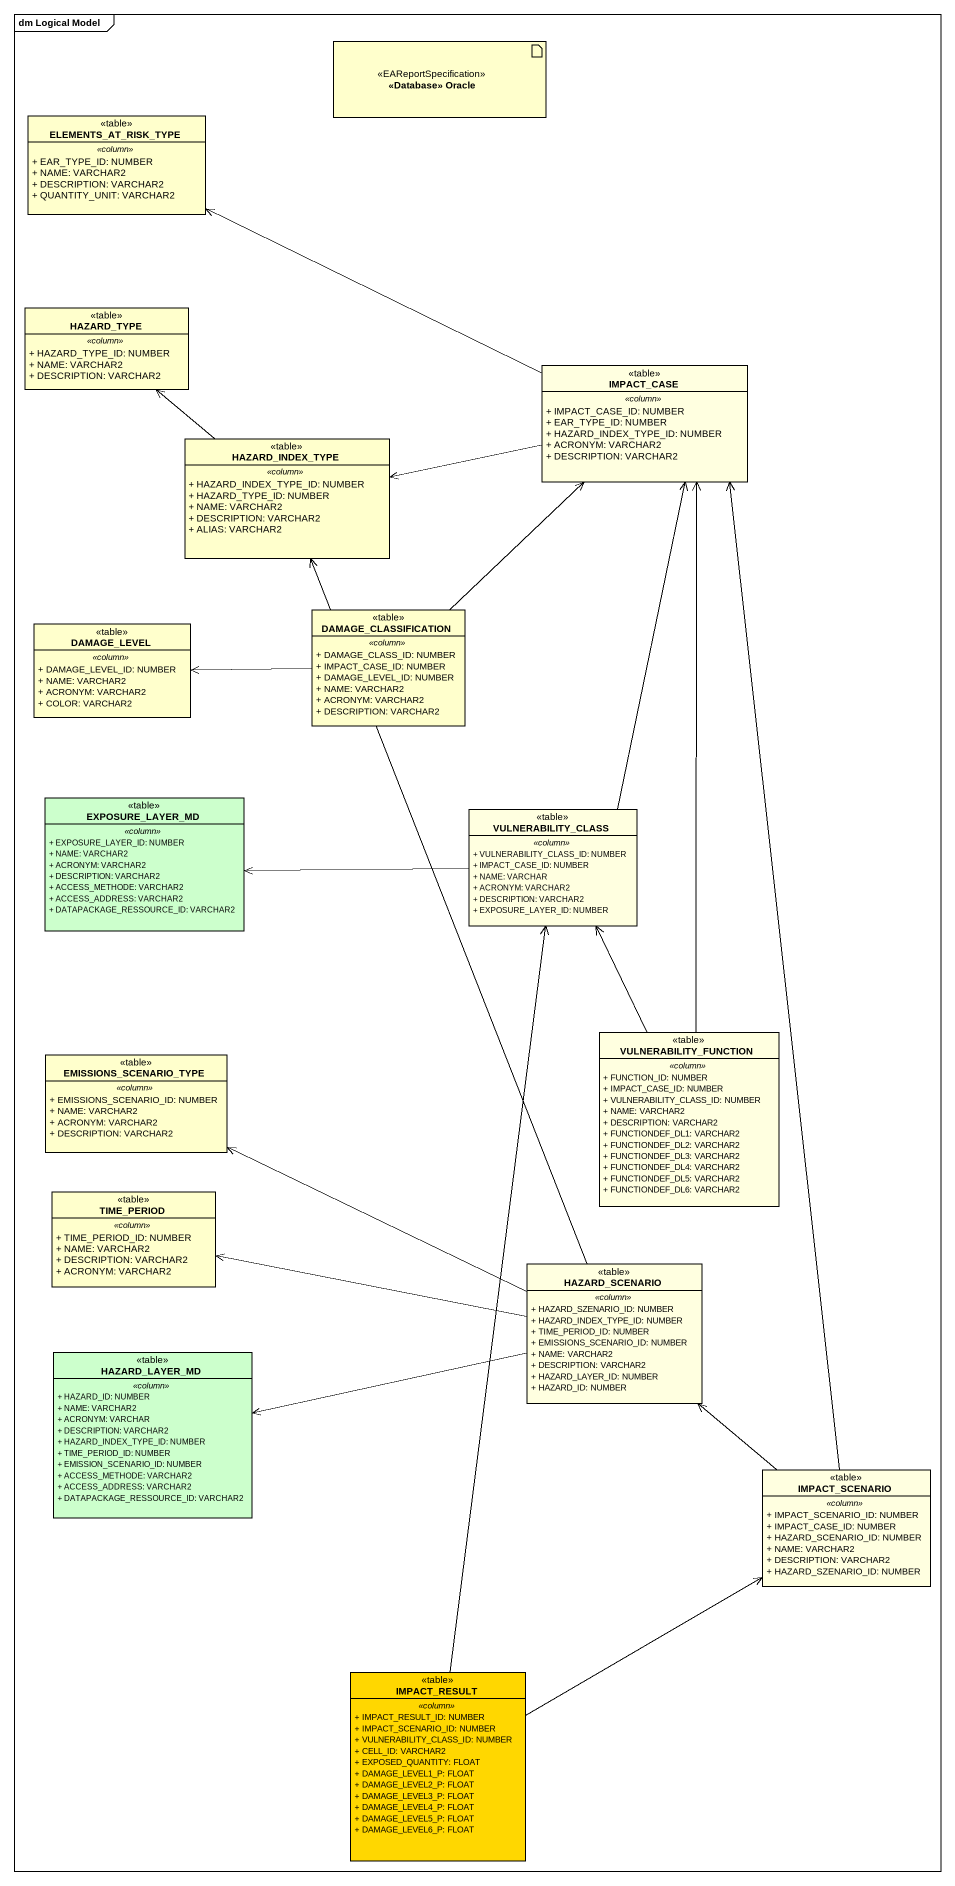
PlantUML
@startuml
mainframe dm Logical Model
allowmixing
hide circle
hide empty members
skinparam classAttributeIconSize 0
artifact "<<Database>> Oracle" as Database_Oracle <<EAReportSpecification>>
class ELEMENTS_AT_RISK_TYPE <<table>> {
  .. <<column>> ..
  + EAR_TYPE_ID: NUMBER
  + NAME: VARCHAR2
  + DESCRIPTION: VARCHAR2
  + QUANTITY_UNIT: VARCHAR2
}
class HAZARD_TYPE <<table>> {
  .. <<column>> ..
  + HAZARD_TYPE_ID: NUMBER
  + NAME: VARCHAR2
  + DESCRIPTION: VARCHAR2
}
class IMPACT_CASE <<table>> #FFFFE0 {
  .. <<column>> ..
  + IMPACT_CASE_ID: NUMBER
  + EAR_TYPE_ID: NUMBER
  + HAZARD_INDEX_TYPE_ID: NUMBER
  + ACRONYM: VARCHAR2
  + DESCRIPTION: VARCHAR2
}
class HAZARD_INDEX_TYPE <<table>> {
  .. <<column>> ..
  + HAZARD_INDEX_TYPE_ID: NUMBER
  + HAZARD_TYPE_ID: NUMBER
  + NAME: VARCHAR2
  + DESCRIPTION: VARCHAR2
  + ALIAS: VARCHAR2
}
class DAMAGE_LEVEL <<table>> {
  .. <<column>> ..
  + DAMAGE_LEVEL_ID: NUMBER
  + NAME: VARCHAR2
  + ACRONYM: VARCHAR2
  + COLOR: VARCHAR2
}
class DAMAGE_CLASSIFICATION <<table>> {
  .. <<column>> ..
  + DAMAGE_CLASS_ID: NUMBER
  + IMPACT_CASE_ID: NUMBER
  + DAMAGE_LEVEL_ID: NUMBER
  + NAME: VARCHAR2
  + ACRONYM: VARCHAR2
  + DESCRIPTION: VARCHAR2
}
class EXPOSURE_LAYER_MD <<table>> #CCFFCC {
  .. <<column>> ..
  + EXPOSURE_LAYER_ID: NUMBER
  + NAME: VARCHAR2
  + ACRONYM: VARCHAR2
  + DESCRIPTION: VARCHAR2
  + ACCESS_METHODE: VARCHAR2
  + ACCESS_ADDRESS: VARCHAR2
  + DATAPACKAGE_RESSOURCE_ID: VARCHAR2
}
class VULNERABILITY_CLASS <<table>> #FFFFE0 {
  .. <<column>> ..
  + VULNERABILITY_CLASS_ID: NUMBER
  + IMPACT_CASE_ID: NUMBER
  + NAME: VARCHAR
  + ACRONYM: VARCHAR2
  + DESCRIPTION: VARCHAR2
  + EXPOSURE_LAYER_ID: NUMBER
}
class VULNERABILITY_FUNCTION <<table>> #FFFFE0 {
  .. <<column>> ..
  + FUNCTION_ID: NUMBER
  + IMPACT_CASE_ID: NUMBER
  + VULNERABILITY_CLASS_ID: NUMBER
  + NAME: VARCHAR2
  + DESCRIPTION: VARCHAR2
  + FUNCTIONDEF_DL1: VARCHAR2
  + FUNCTIONDEF_DL2: VARCHAR2
  + FUNCTIONDEF_DL3: VARCHAR2
  + FUNCTIONDEF_DL4: VARCHAR2
  + FUNCTIONDEF_DL5: VARCHAR2
  + FUNCTIONDEF_DL6: VARCHAR2
}
class EMISSIONS_SCENARIO_TYPE <<table>> {
  .. <<column>> ..
  + EMISSIONS_SCENARIO_ID: NUMBER
  + NAME: VARCHAR2
  + ACRONYM: VARCHAR2
  + DESCRIPTION: VARCHAR2
}
class TIME_PERIOD <<table>> {
  .. <<column>> ..
  + TIME_PERIOD_ID: NUMBER
  + NAME: VARCHAR2
  + DESCRIPTION: VARCHAR2
  + ACRONYM: VARCHAR2
}
class HAZARD_SCENARIO <<table>> #FFFFE0 {
  .. <<column>> ..
  + HAZARD_SZENARIO_ID: NUMBER
  + HAZARD_INDEX_TYPE_ID: NUMBER
  + TIME_PERIOD_ID: NUMBER
  + EMISSIONS_SCENARIO_ID: NUMBER
  + NAME: VARCHAR2
  + DESCRIPTION: VARCHAR2
  + HAZARD_LAYER_ID: NUMBER
  + HAZARD_ID: NUMBER
}
class HAZARD_LAYER_MD <<table>> #CCFFCC {
  .. <<column>> ..
  + HAZARD_ID: NUMBER
  + NAME: VARCHAR2
  + ACRONYM: VARCHAR
  + DESCRIPTION: VARCHAR2
  + HAZARD_INDEX_TYPE_ID: NUMBER
  + TIME_PERIOD_ID: NUMBER
  + EMISSION_SCENARIO_ID: NUMBER
  + ACCESS_METHODE: VARCHAR2
  + ACCESS_ADDRESS: VARCHAR2
  + DATAPACKAGE_RESSOURCE_ID: VARCHAR2
}
class IMPACT_SCENARIO <<table>> #FFFFE0 {
  .. <<column>> ..
  + IMPACT_SCENARIO_ID: NUMBER
  + IMPACT_CASE_ID: NUMBER
  + HAZARD_SCENARIO_ID: NUMBER
  + NAME: VARCHAR2
  + DESCRIPTION: VARCHAR2
  + HAZARD_SZENARIO_ID: NUMBER
}
class IMPACT_RESULT <<table>> #FFD700 {
  .. <<column>> ..
  + IMPACT_RESULT_ID: NUMBER
  + IMPACT_SCENARIO_ID: NUMBER
  + VULNERABILITY_CLASS_ID: NUMBER
  + CELL_ID: VARCHAR2
  + EXPOSED_QUANTITY: FLOAT
  + DAMAGE_LEVEL1_P: FLOAT
  + DAMAGE_LEVEL2_P: FLOAT
  + DAMAGE_LEVEL3_P: FLOAT
  + DAMAGE_LEVEL4_P: FLOAT
  + DAMAGE_LEVEL5_P: FLOAT
  + DAMAGE_LEVEL6_P: FLOAT
}
IMPACT_CASE -left-> ELEMENTS_AT_RISK_TYPE
IMPACT_CASE -left-> HAZARD_INDEX_TYPE
HAZARD_INDEX_TYPE -up-> HAZARD_TYPE
DAMAGE_CLASSIFICATION -up-> IMPACT_CASE
DAMAGE_CLASSIFICATION -left-> DAMAGE_LEVEL
VULNERABILITY_CLASS -up-> IMPACT_CASE
VULNERABILITY_CLASS -left-> EXPOSURE_LAYER_MD
VULNERABILITY_FUNCTION -up-> IMPACT_CASE
VULNERABILITY_FUNCTION -up-> VULNERABILITY_CLASS
HAZARD_SCENARIO -up-> HAZARD_INDEX_TYPE
HAZARD_SCENARIO -left-> EMISSIONS_SCENARIO_TYPE
HAZARD_SCENARIO -left-> TIME_PERIOD
HAZARD_SCENARIO -left-> HAZARD_LAYER_MD
IMPACT_SCENARIO -up-> IMPACT_CASE
IMPACT_SCENARIO -up-> HAZARD_SCENARIO
IMPACT_RESULT -up-> VULNERABILITY_CLASS
IMPACT_RESULT -right-> IMPACT_SCENARIO
@enduml
